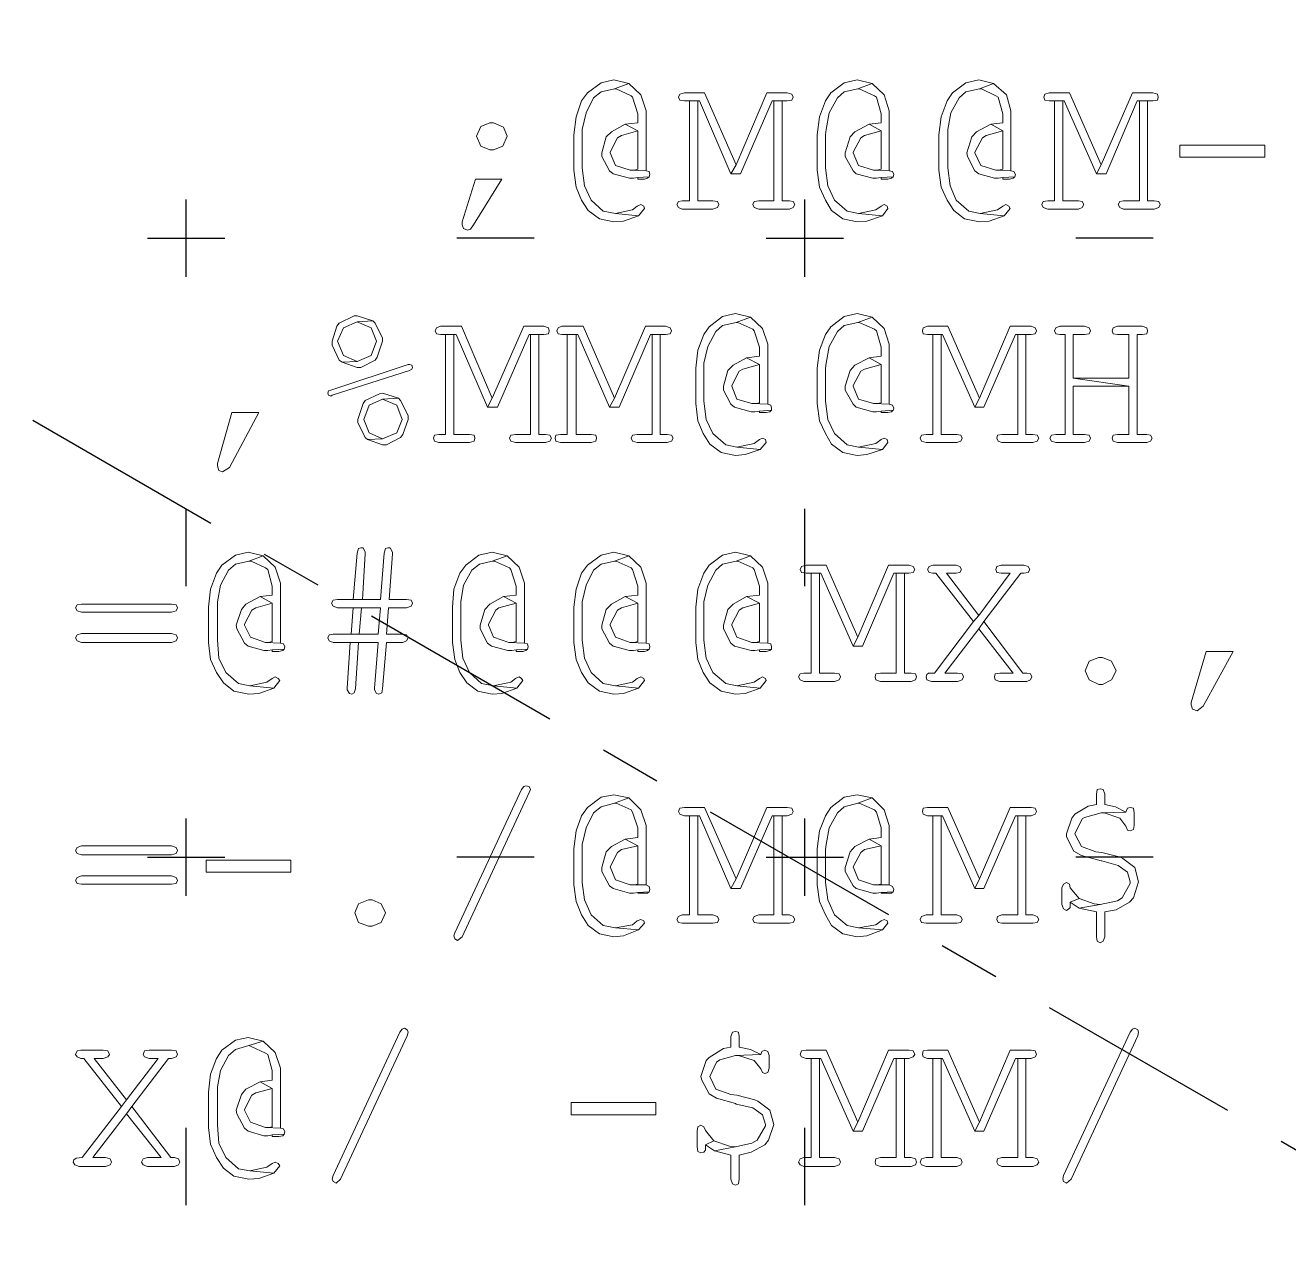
# Model space of a CAD drawing. Header units: inches. Extents: x -51 to 152, y -16 to 48.
# Drawn here: x -47.521 to -45.48, y -6.529 to -4.565 of the extents above; entities that cross this region are included whole.
import ezdxf

# ---------------------------------------------------------------- set-up
doc = ezdxf.new("R2010")
doc.units = ezdxf.units.IN
doc.header["$MEASUREMENT"] = 0
doc.linetypes.add('ACAD_ISO10W100', pattern=[18, 12, -3, 0, -3])

# ---------------------------------------------------------------- blocks, each defined once
blk = doc.blocks.new('PlusMinus')
at = {"color": 0}
for p, q in [((0, -0.0625), (0, 0.0625)), ((-0.0625, 0), (0.0625, 0)), ((0.5625, 0), (0.4375, 0)), ((0, -0.5625), (0, -0.4375))]:
    blk.add_line(p, q, dxfattribs=at)
blk = doc.blocks.new('logogog')
at = {"color": 1, "lineweight": 0}
for points in [[(-2.5541, 2.1229), (-2.5747, 2.118), (-2.5965, 2.1022), (-2.6062, 2.0889), (-2.6147, 2.0634), (-2.6184, 2.0343), (-2.6184, 1.9809), (-2.6184, 1.9773), (-2.6147, 1.9494), (-2.6062, 1.9288), (-2.5953, 1.9118), (-2.5771, 1.8984), (-2.5541, 1.8936), (-2.5383, 1.8948), (-2.514, 1.9033), (-2.5516, 1.9069), (-2.5711, 1.9106), (-2.5905, 1.9288), (-2.6014, 1.9518), (-2.605, 1.9809), (-2.605, 2.0343), (-2.605, 2.0428), (-2.599, 2.0695), (-2.5868, 2.0937), (-2.5747, 2.1034), (-2.5529, 2.1083), (-2.5298, 2.1168)], [(-2.5298, 2.1168), (-2.5529, 2.1083), (-2.5504, 2.1083), (-2.5262, 2.0974), (-2.5237, 2.095), (-2.5153, 2.0683), (-2.5153, 2.0537), (-2.5359, 2.0513), (-2.5153, 2.0404), (-2.5153, 1.9785), (-2.5213, 1.9773), (-2.5274, 1.9773), (-2.5019, 1.9761), (-2.5019, 2.0683), (-2.5019, 2.0731), (-2.5104, 2.0986)], [(-2.161, 2.1229), (-2.1817, 2.118), (-2.2035, 2.1022), (-2.212, 2.0889), (-2.2217, 2.0634), (-2.2253, 2.0343), (-2.2253, 1.9809), (-2.2253, 1.9773), (-2.2217, 1.9494), (-2.212, 1.9288), (-2.2023, 1.9118), (-2.1841, 1.8984), (-2.161, 1.8936), (-2.1453, 1.8948), (-2.1198, 1.9033), (-2.1586, 1.9069), (-2.1768, 1.9106), (-2.1974, 1.9288), (-2.2083, 1.9518), (-2.212, 1.9809), (-2.212, 2.0343), (-2.2108, 2.0428), (-2.2059, 2.0695), (-2.1926, 2.0937), (-2.1817, 2.1034), (-2.1598, 2.1083), (-2.1368, 2.1168)], [(-2.1368, 2.1168), (-2.1598, 2.1083), (-2.1574, 2.1083), (-2.1331, 2.0974), (-2.1295, 2.095), (-2.1222, 2.0683), (-2.1222, 2.0537), (-2.1416, 2.0513), (-2.1222, 2.0404), (-2.1222, 1.9785), (-2.1283, 1.9773), (-2.1344, 1.9773), (-2.1089, 1.9761), (-2.1089, 2.0683), (-2.1089, 2.0731), (-2.1174, 2.0986)], [(-1.9645, 2.1229), (-1.9851, 2.118), (-2.007, 2.1022), (-2.0155, 2.0889), (-2.0252, 2.0634), (-2.0288, 2.0343), (-2.0288, 1.9809), (-2.0288, 1.9773), (-2.0252, 1.9494), (-2.0155, 1.9288), (-2.0046, 1.9118), (-1.9876, 1.8984), (-1.9633, 1.8936), (-1.9475, 1.8948), (-1.9233, 1.9033), (-1.9621, 1.9069), (-1.9803, 1.9106), (-2.0009, 1.9288), (-2.0106, 1.9518), (-2.0143, 1.9809), (-2.0143, 2.0343), (-2.0143, 2.0428), (-2.0094, 2.0695), (-1.9961, 2.0937), (-1.9851, 2.1034), (-1.9633, 2.1083), (-1.9403, 2.1168)], [(-1.9403, 2.1168), (-1.9633, 2.1083), (-1.9597, 2.1083), (-1.9366, 2.0974), (-1.933, 2.095), (-1.9257, 2.0683), (-1.9257, 2.0537), (-1.9451, 2.0513), (-1.9257, 2.0404), (-1.9257, 1.9785), (-1.9318, 1.9773), (-1.9366, 1.9773), (-1.9124, 1.9761), (-1.9124, 2.0683), (-1.9124, 2.0731), (-1.9196, 2.0986)], [(-2.4316, 2.0889), (-2.4316, 1.9275), (-2.4437, 1.9275), (-2.4497, 1.9263), (-2.4522, 1.9215), (-2.4497, 1.9166), (-2.4437, 1.9142), (-2.3939, 1.9142), (-2.3867, 1.9166), (-2.3842, 1.9215), (-2.3867, 1.9263), (-2.3939, 1.9275), (-2.4182, 1.9275), (-2.4182, 2.0889), (-2.4158, 2.0889)], [(-2.4073, 2.1022), (-2.44, 2.1022), (-2.4473, 2.0998), (-2.4497, 2.095), (-2.4473, 2.0901), (-2.44, 2.0889), (-2.4316, 2.0889), (-2.4158, 2.0889), (-2.3648, 1.9712), (-2.3563, 1.9858)], [(-2.2739, 2.1022), (-2.3066, 2.1022), (-2.3563, 1.9858), (-2.3648, 1.9712), (-2.3491, 1.9712), (-2.2981, 2.0889), (-2.2957, 2.0889), (-2.2823, 2.0889), (-2.2739, 2.0889), (-2.2666, 2.0901), (-2.2642, 2.095), (-2.2666, 2.0998)], [(-2.2823, 2.0889), (-2.2957, 2.0889), (-2.2957, 1.9275), (-2.32, 1.9275), (-2.3272, 1.9263), (-2.3297, 1.9215), (-2.3272, 1.9166), (-2.32, 1.9142), (-2.2702, 1.9142), (-2.2642, 1.9166), (-2.2617, 1.9215), (-2.2642, 1.9263), (-2.2702, 1.9275), (-2.2823, 1.9275)], [(-1.842, 2.0889), (-1.842, 1.9275), (-1.8529, 1.9275), (-1.8602, 1.9263), (-1.8626, 1.9215), (-1.8602, 1.9166), (-1.8529, 1.9142), (-1.8032, 1.9142), (-1.7971, 1.9166), (-1.7947, 1.9215), (-1.7971, 1.9263), (-1.8032, 1.9275), (-1.8287, 1.9275), (-1.8287, 2.0889), (-1.8262, 2.0889)], [(-1.8177, 2.1022), (-1.8505, 2.1022), (-1.8578, 2.0998), (-1.859, 2.095), (-1.8578, 2.0901), (-1.8505, 2.0889), (-1.842, 2.0889), (-1.8262, 2.0889), (-1.7741, 1.9712), (-1.7668, 1.9858)], [(-1.6831, 2.1022), (-1.7158, 2.1022), (-1.7668, 1.9858), (-1.7741, 1.9712), (-1.7583, 1.9712), (-1.7086, 2.0889), (-1.7049, 2.0889), (-1.6916, 2.0889), (-1.6831, 2.0889), (-1.6758, 2.0901), (-1.6746, 2.095), (-1.6758, 2.0998)], [(-1.6916, 2.0889), (-1.7049, 2.0889), (-1.7049, 1.9275), (-1.7304, 1.9275), (-1.7365, 1.9263), (-1.7389, 1.9215), (-1.7365, 1.9166), (-1.7304, 1.9142), (-1.6807, 1.9142), (-1.6734, 1.9166), (-1.671, 1.9215), (-1.6734, 1.9263), (-1.6807, 1.9275), (-1.6916, 1.9275)], [(-2.7482, 2.0537), (-2.7542, 2.0537), (-2.7688, 2.0476), (-2.7761, 2.0319), (-2.7688, 2.0161), (-2.7542, 2.01), (-2.7482, 2.01), (-2.7336, 2.0161), (-2.7263, 2.0319), (-2.7324, 2.0464)], [(-2.5359, 2.0513), (-2.5577, 2.0392), (-2.5662, 2.0307), (-2.5735, 2.0052), (-2.5735, 1.9991), (-2.5613, 1.9761), (-2.5553, 1.9712), (-2.5286, 1.9639), (-2.5225, 1.9639), (-2.5153, 1.9652), (-2.4971, 1.9664), (-2.4958, 1.97), (-2.4971, 1.9749), (-2.5019, 1.9761), (-2.5274, 1.9773), (-2.5516, 1.9846), (-2.5601, 2.0052), (-2.5601, 2.0064), (-2.548, 2.0294), (-2.5419, 2.0331), (-2.5153, 2.0404)], [(-2.1416, 2.0513), (-2.1647, 2.0392), (-2.172, 2.0307), (-2.1804, 2.0052), (-2.1804, 1.9991), (-2.1671, 1.9761), (-2.1623, 1.9712), (-2.1356, 1.9639), (-2.1295, 1.9639), (-2.1222, 1.9652), (-2.1028, 1.9664), (-2.1016, 1.97), (-2.104, 1.9749), (-2.1089, 1.9761), (-2.1344, 1.9773), (-2.1586, 1.9846), (-2.1671, 2.0052), (-2.1671, 2.0064), (-2.155, 2.0294), (-2.1489, 2.0331), (-2.1222, 2.0404)], [(-1.9451, 2.0513), (-1.9682, 2.0392), (-1.9754, 2.0307), (-1.9839, 2.0052), (-1.9827, 1.9991), (-1.9706, 1.9761), (-1.9645, 1.9712), (-1.9391, 1.9639), (-1.933, 1.9639), (-1.9257, 1.9652), (-1.9063, 1.9664), (-1.9051, 1.97), (-1.9075, 1.9749), (-1.9124, 1.9761), (-1.9366, 1.9773), (-1.9609, 1.9846), (-1.9706, 2.0052), (-1.9706, 2.0064), (-1.9585, 2.0294), (-1.9524, 2.0331), (-1.9257, 2.0404)], [(-1.5023, 2.0173), (-1.5023, 1.9979), (-1.6394, 1.9979), (-1.6394, 2.0173), (-1.5023, 2.0173)], [(-2.7348, 1.9627), (-2.7773, 1.9627), (-2.7991, 1.8936), (-2.7991, 1.8887), (-2.7967, 1.8827), (-2.7906, 1.8802), (-2.7858, 1.8815), (-2.7809, 1.8887)], [(-2.4971, 1.9664), (-2.5153, 1.9652), (-2.5153, 1.9627), (-2.5043, 1.9627), (-2.4995, 1.9639)], [(-2.1028, 1.9664), (-2.1222, 1.9652), (-2.1222, 1.9627), (-2.1113, 1.9627), (-2.1052, 1.9639)], [(-1.9063, 1.9664), (-1.9257, 1.9652), (-1.9257, 1.9627), (-1.9148, 1.9627), (-1.9087, 1.9639)], [(-2.5104, 1.9215), (-2.5165, 1.9191), (-2.5237, 1.913), (-2.5516, 1.9069), (-2.514, 1.9033), (-2.5043, 1.9154), (-2.5055, 1.9191)], [(-2.1174, 1.9215), (-2.1222, 1.9191), (-2.1307, 1.913), (-2.1586, 1.9069), (-2.1198, 1.9033), (-2.1113, 1.9154), (-2.1125, 1.9191)], [(-1.9209, 1.9215), (-1.9257, 1.9191), (-1.9342, 1.913), (-1.9621, 1.9069), (-1.9233, 1.9033), (-1.9136, 1.9154), (-1.916, 1.9191)], [(-2.9689, 1.742), (-2.9738, 1.742), (-2.9981, 1.7298), (-3.0017, 1.725), (-3.009, 1.7007), (-3.009, 1.6946), (-2.9981, 1.6704), (-2.9932, 1.6667), (-2.9689, 1.668), (-2.9908, 1.6777), (-3.0005, 1.7007), (-2.9908, 1.7225), (-2.9689, 1.7322), (-2.9435, 1.7335)], [(-2.3576, 1.7456), (-2.3782, 1.7407), (-2.4, 1.7238), (-2.4085, 1.7116), (-2.4182, 1.6862), (-2.4218, 1.657), (-2.4218, 1.6037), (-2.4218, 1.6), (-2.4182, 1.5721), (-2.4097, 1.5515), (-2.3988, 1.5345), (-2.3806, 1.5212), (-2.3576, 1.5163), (-2.3418, 1.5175), (-2.3175, 1.526), (-2.3551, 1.5297), (-2.3733, 1.5333), (-2.3939, 1.5515), (-2.4049, 1.5745), (-2.4085, 1.6037), (-2.4085, 1.657), (-2.4085, 1.6655), (-2.4024, 1.6922), (-2.3891, 1.7165), (-2.3782, 1.7262), (-2.3563, 1.731), (-2.3333, 1.7395)], [(-2.3333, 1.7395), (-2.3563, 1.731), (-2.3539, 1.731), (-2.3297, 1.7201), (-2.3272, 1.7177), (-2.3187, 1.691), (-2.3187, 1.6764), (-2.3394, 1.674), (-2.3187, 1.6631), (-2.3187, 1.6012), (-2.3248, 1.6), (-2.3309, 1.6), (-2.3054, 1.5988), (-2.3054, 1.691), (-2.3054, 1.6959), (-2.3139, 1.7213)], [(-2.161, 1.7456), (-2.1817, 1.7407), (-2.2035, 1.7238), (-2.212, 1.7116), (-2.2217, 1.6862), (-2.2253, 1.657), (-2.2253, 1.6037), (-2.2253, 1.6), (-2.2217, 1.5721), (-2.212, 1.5515), (-2.2023, 1.5345), (-2.1841, 1.5212), (-2.161, 1.5163), (-2.1453, 1.5175), (-2.1198, 1.526), (-2.1586, 1.5297), (-2.1768, 1.5333), (-2.1974, 1.5515), (-2.2083, 1.5745), (-2.212, 1.6037), (-2.212, 1.657), (-2.2108, 1.6655), (-2.2059, 1.6922), (-2.1926, 1.7165), (-2.1817, 1.7262), (-2.1598, 1.731), (-2.1368, 1.7395)], [(-2.1368, 1.7395), (-2.1598, 1.731), (-2.1574, 1.731), (-2.1331, 1.7201), (-2.1295, 1.7177), (-2.1222, 1.691), (-2.1222, 1.6764), (-2.1416, 1.674), (-2.1222, 1.6631), (-2.1222, 1.6012), (-2.1283, 1.6), (-2.1344, 1.6), (-2.1089, 1.5988), (-2.1089, 1.691), (-2.1089, 1.6959), (-2.1174, 1.7213)], [(-2.9435, 1.7335), (-2.9689, 1.7322), (-2.9459, 1.7225), (-2.9374, 1.7007), (-2.9459, 1.6777), (-2.9689, 1.668), (-2.9932, 1.6667), (-2.9689, 1.6583), (-2.9629, 1.6583), (-2.9398, 1.6704), (-2.9362, 1.6752), (-2.9277, 1.7007), (-2.9277, 1.7056), (-2.9398, 1.7298)], [(-2.8003, 1.725), (-2.8343, 1.725), (-2.8404, 1.7225), (-2.8428, 1.7177), (-2.8404, 1.7128), (-2.8343, 1.7116), (-2.8258, 1.7116), (-2.8088, 1.7116), (-2.7579, 1.594), (-2.7506, 1.6085)], [(-2.6669, 1.725), (-2.6996, 1.725), (-2.7506, 1.6085), (-2.7579, 1.594), (-2.7421, 1.594), (-2.6911, 1.7116), (-2.6887, 1.7116), (-2.6754, 1.7116), (-2.6669, 1.7116), (-2.6596, 1.7128), (-2.6584, 1.7177), (-2.6596, 1.7225)], [(-2.6038, 1.725), (-2.6378, 1.725), (-2.6438, 1.7225), (-2.6463, 1.7177), (-2.6438, 1.7128), (-2.6378, 1.7116), (-2.6293, 1.7116), (-2.6123, 1.7116), (-2.5613, 1.594), (-2.5529, 1.6085)], [(-2.4704, 1.725), (-2.5031, 1.725), (-2.5529, 1.6085), (-2.5613, 1.594), (-2.5456, 1.594), (-2.4946, 1.7116), (-2.4922, 1.7116), (-2.4789, 1.7116), (-2.4704, 1.7116), (-2.4631, 1.7128), (-2.4607, 1.7177), (-2.4631, 1.7225)], [(-2.0143, 1.725), (-2.047, 1.725), (-2.0543, 1.7225), (-2.0555, 1.7177), (-2.0543, 1.7128), (-2.047, 1.7116), (-2.0385, 1.7116), (-2.0228, 1.7116), (-1.9706, 1.594), (-1.9633, 1.6085)], [(-1.8796, 1.725), (-1.9136, 1.725), (-1.9633, 1.6085), (-1.9706, 1.594), (-1.956, 1.594), (-1.9051, 1.7116), (-1.9014, 1.7116), (-1.8881, 1.7116), (-1.8796, 1.7116), (-1.8735, 1.7128), (-1.8711, 1.7177), (-1.8735, 1.7225)], [(-1.7935, 1.725), (-1.8335, 1.725), (-1.8396, 1.7225), (-1.842, 1.7177), (-1.8396, 1.7128), (-1.8335, 1.7116), (-1.825, 1.7116), (-1.825, 1.5503), (-1.8396, 1.5503), (-1.8469, 1.5491), (-1.8493, 1.5442), (-1.8469, 1.5394), (-1.8396, 1.5369), (-1.7935, 1.5369), (-1.7862, 1.5394), (-1.7838, 1.5442), (-1.7862, 1.5491), (-1.7935, 1.5503), (-1.8117, 1.5503), (-1.8117, 1.6279), (-1.7219, 1.6279), (-1.8117, 1.6413), (-1.8117, 1.7116), (-1.7935, 1.7116), (-1.7862, 1.7128), (-1.7838, 1.7177), (-1.7862, 1.7225)], [(-1.7001, 1.725), (-1.7401, 1.725), (-1.7474, 1.7225), (-1.7486, 1.7177), (-1.7474, 1.7128), (-1.7401, 1.7116), (-1.7219, 1.7116), (-1.7219, 1.6413), (-1.8117, 1.6413), (-1.7219, 1.6279), (-1.7219, 1.5503), (-1.7401, 1.5503), (-1.7474, 1.5491), (-1.7486, 1.5442), (-1.7474, 1.5394), (-1.7401, 1.5369), (-1.6928, 1.5369), (-1.6867, 1.5394), (-1.6843, 1.5442), (-1.6867, 1.5491), (-1.6928, 1.5503), (-1.7086, 1.5503), (-1.7086, 1.7116), (-1.7001, 1.7116), (-1.6928, 1.7128), (-1.6916, 1.7177), (-1.6928, 1.7225)], [(-2.8258, 1.7116), (-2.8258, 1.5503), (-2.8367, 1.5503), (-2.844, 1.5491), (-2.8452, 1.5442), (-2.844, 1.5394), (-2.8367, 1.5369), (-2.787, 1.5369), (-2.7797, 1.5394), (-2.7785, 1.5442), (-2.7797, 1.5491), (-2.787, 1.5503), (-2.8125, 1.5503), (-2.8125, 1.7116), (-2.8088, 1.7116)], [(-2.6754, 1.7116), (-2.6887, 1.7116), (-2.6887, 1.5503), (-2.713, 1.5503), (-2.7203, 1.5491), (-2.7227, 1.5442), (-2.7203, 1.5394), (-2.713, 1.5369), (-2.6645, 1.5369), (-2.6572, 1.5394), (-2.6548, 1.5442), (-2.6572, 1.5491), (-2.6645, 1.5503), (-2.6754, 1.5503)], [(-2.6293, 1.7116), (-2.6293, 1.5503), (-2.6402, 1.5503), (-2.6475, 1.5491), (-2.6487, 1.5442), (-2.6475, 1.5394), (-2.6402, 1.5369), (-2.5905, 1.5369), (-2.5832, 1.5394), (-2.582, 1.5442), (-2.5832, 1.5491), (-2.5905, 1.5503), (-2.6147, 1.5503), (-2.6147, 1.7116), (-2.6123, 1.7116)], [(-2.4789, 1.7116), (-2.4922, 1.7116), (-2.4922, 1.5503), (-2.5165, 1.5503), (-2.5237, 1.5491), (-2.5262, 1.5442), (-2.5237, 1.5394), (-2.5165, 1.5369), (-2.4679, 1.5369), (-2.4607, 1.5394), (-2.4582, 1.5442), (-2.4607, 1.5491), (-2.4679, 1.5503), (-2.4789, 1.5503)], [(-2.0385, 1.7116), (-2.0385, 1.5503), (-2.0494, 1.5503), (-2.0567, 1.5491), (-2.0591, 1.5442), (-2.0567, 1.5394), (-2.0494, 1.5369), (-1.9997, 1.5369), (-1.9936, 1.5394), (-1.9912, 1.5442), (-1.9936, 1.5491), (-1.9997, 1.5503), (-2.0252, 1.5503), (-2.0252, 1.7116), (-2.0228, 1.7116)], [(-1.8881, 1.7116), (-1.9014, 1.7116), (-1.9014, 1.5503), (-1.9269, 1.5503), (-1.9342, 1.5491), (-1.9354, 1.5442), (-1.933, 1.5394), (-1.9269, 1.5369), (-1.8772, 1.5369), (-1.8699, 1.5394), (-1.8675, 1.5442), (-1.8699, 1.5491), (-1.8772, 1.5503), (-1.8881, 1.5503)], [(-2.884, 1.6631), (-2.8864, 1.6631), (-3.0114, 1.6219), (-3.015, 1.6206), (-3.0162, 1.617), (-3.015, 1.6134), (-3.0114, 1.6122), (-3.009, 1.6134), (-2.884, 1.6534), (-2.8804, 1.6558), (-2.8792, 1.6583), (-2.8804, 1.6619)], [(-2.3394, 1.674), (-2.3612, 1.6619), (-2.3697, 1.6534), (-2.377, 1.6279), (-2.377, 1.6219), (-2.3648, 1.5988), (-2.3588, 1.594), (-2.3321, 1.5867), (-2.326, 1.5867), (-2.3187, 1.5879), (-2.2993, 1.5891), (-2.2993, 1.5927), (-2.3005, 1.5976), (-2.3054, 1.5988), (-2.3309, 1.6), (-2.3551, 1.6073), (-2.3636, 1.6279), (-2.3636, 1.6291), (-2.3515, 1.6522), (-2.3454, 1.6558), (-2.3187, 1.6631)], [(-2.1416, 1.674), (-2.1647, 1.6619), (-2.172, 1.6534), (-2.1804, 1.6279), (-2.1804, 1.6219), (-2.1671, 1.5988), (-2.1623, 1.594), (-2.1356, 1.5867), (-2.1295, 1.5867), (-2.1222, 1.5879), (-2.1028, 1.5891), (-2.1016, 1.5927), (-2.104, 1.5976), (-2.1089, 1.5988), (-2.1344, 1.6), (-2.1586, 1.6073), (-2.1671, 1.6279), (-2.1671, 1.6291), (-2.155, 1.6522), (-2.1489, 1.6558), (-2.1222, 1.6631)], [(-2.9277, 1.617), (-2.9325, 1.6158), (-2.9556, 1.6049), (-2.9592, 1.6), (-2.9677, 1.5745), (-2.9677, 1.5697), (-2.9556, 1.5454), (-2.952, 1.5418), (-2.9277, 1.543), (-2.9495, 1.5527), (-2.958, 1.5745), (-2.9495, 1.5976), (-2.9277, 1.6073), (-2.9022, 1.6085)], [(-2.9022, 1.6085), (-2.9277, 1.6073), (-2.9046, 1.5976), (-2.8962, 1.5745), (-2.9046, 1.5527), (-2.9277, 1.543), (-2.952, 1.5418), (-2.9277, 1.5333), (-2.9216, 1.5333), (-2.8986, 1.5454), (-2.8949, 1.5503), (-2.8864, 1.5745), (-2.8864, 1.5806), (-2.8986, 1.6049)], [(-3.1715, 1.5855), (-3.1278, 1.5855), (-3.1752, 1.4969), (-3.1861, 1.4896), (-3.1861, 1.4896), (-3.1921, 1.4921), (-3.1921, 1.4921), (-3.1946, 1.4993), (-3.1946, 1.4993), (-3.1946, 1.503), (-3.1946, 1.503), (-3.1715, 1.5855)], [(-2.2993, 1.5891), (-2.3187, 1.5879), (-2.3187, 1.5855), (-2.3078, 1.5855), (-2.3018, 1.5867)], [(-2.1028, 1.5891), (-2.1222, 1.5879), (-2.1222, 1.5855), (-2.1113, 1.5855), (-2.1052, 1.5867)], [(-2.3139, 1.5442), (-2.3187, 1.5418), (-2.3272, 1.5357), (-2.3551, 1.5297), (-2.3175, 1.526), (-2.3078, 1.5369), (-2.309, 1.5418)], [(-2.1174, 1.5442), (-2.1222, 1.5418), (-2.1307, 1.5357), (-2.1586, 1.5297), (-2.1198, 1.526), (-2.1113, 1.5369), (-2.1125, 1.5418)], [(-3.1448, 1.3598), (-3.1655, 1.355), (-3.1873, 1.3392), (-3.1958, 1.3259), (-3.2055, 1.3004), (-3.2091, 1.2713), (-3.2091, 1.2179), (-3.2091, 1.2143), (-3.2055, 1.1864), (-3.1958, 1.1657), (-3.1849, 1.1488), (-3.1679, 1.1354), (-3.1436, 1.1306), (-3.1278, 1.1318), (-3.1036, 1.1403), (-3.1424, 1.1439), (-3.1606, 1.1476), (-3.1812, 1.1657), (-3.1921, 1.1888), (-3.1946, 1.2179), (-3.1946, 1.2713), (-3.1946, 1.2798), (-3.1897, 1.3065), (-3.1764, 1.3307), (-3.1655, 1.3404), (-3.1436, 1.3453), (-3.1206, 1.3538)], [(-3.1206, 1.3538), (-3.1436, 1.3453), (-3.14, 1.3453), (-3.1169, 1.3344), (-3.1133, 1.3319), (-3.106, 1.3053), (-3.106, 1.2907), (-3.1254, 1.2883), (-3.106, 1.2774), (-3.106, 1.2155), (-3.1121, 1.2143), (-3.1169, 1.2143), (-3.0927, 1.2131), (-3.0927, 1.3053), (-3.0927, 1.3101), (-3.1012, 1.3356)], [(-2.9192, 1.3671), (-2.9228, 1.3659), (-2.9253, 1.3586), (-2.9313, 1.2834), (-2.9604, 1.2834), (-2.975, 1.2834), (-3.0005, 1.2834), (-3.0078, 1.2822), (-3.0102, 1.2774), (-3.0078, 1.2725), (-3.0005, 1.2701), (-2.975, 1.2701), (-2.9313, 1.2701), (-2.935, 1.2276), (-2.9653, 1.2276), (-2.9786, 1.2276), (-3.0078, 1.2276), (-3.0138, 1.2264), (-3.0162, 1.2215), (-3.0138, 1.2167), (-3.0078, 1.2143), (-2.9799, 1.2143), (-2.935, 1.2143), (-2.941, 1.1403), (-2.941, 1.1378), (-2.9374, 1.1318), (-2.9338, 1.1306), (-2.9289, 1.133), (-2.9277, 1.1391), (-2.9216, 1.2143), (-2.8949, 1.2143), (-2.8889, 1.2167), (-2.8864, 1.2215), (-2.8889, 1.2264), (-2.8949, 1.2276), (-2.9216, 1.2276), (-2.918, 1.2701), (-2.8889, 1.2701), (-2.8816, 1.2725), (-2.8792, 1.2774), (-2.8816, 1.2822), (-2.8889, 1.2834), (-2.9168, 1.2834), (-2.9119, 1.3574), (-2.9119, 1.3598), (-2.9156, 1.3671)], [(-2.9629, 1.3671), (-2.9665, 1.3659), (-2.9689, 1.3586), (-2.975, 1.2834), (-2.9604, 1.2834), (-2.9556, 1.3574), (-2.9556, 1.3598), (-2.9592, 1.3671)], [(-2.7506, 1.3598), (-2.7724, 1.355), (-2.793, 1.3392), (-2.8027, 1.3259), (-2.8125, 1.3004), (-2.8149, 1.2713), (-2.8149, 1.2179), (-2.8149, 1.2143), (-2.8112, 1.1864), (-2.8027, 1.1657), (-2.7918, 1.1488), (-2.7736, 1.1354), (-2.7506, 1.1306), (-2.7348, 1.1318), (-2.7106, 1.1403), (-2.7482, 1.1439), (-2.7676, 1.1476), (-2.787, 1.1657), (-2.7979, 1.1888), (-2.8015, 1.2179), (-2.8015, 1.2713), (-2.8015, 1.2798), (-2.7967, 1.3065), (-2.7833, 1.3307), (-2.7712, 1.3404), (-2.7506, 1.3453), (-2.7263, 1.3538)], [(-2.7263, 1.3538), (-2.7506, 1.3453), (-2.7469, 1.3453), (-2.7227, 1.3344), (-2.7203, 1.3319), (-2.7118, 1.3053), (-2.7118, 1.2907), (-2.7324, 1.2883), (-2.7118, 1.2774), (-2.7118, 1.2155), (-2.7178, 1.2143), (-2.7239, 1.2143), (-2.6984, 1.2131), (-2.6984, 1.3053), (-2.6984, 1.3101), (-2.7069, 1.3356)], [(-2.5541, 1.3598), (-2.5747, 1.355), (-2.5965, 1.3392), (-2.6062, 1.3259), (-2.6147, 1.3004), (-2.6184, 1.2713), (-2.6184, 1.2179), (-2.6184, 1.2143), (-2.6147, 1.1864), (-2.6062, 1.1657), (-2.5953, 1.1488), (-2.5771, 1.1354), (-2.5541, 1.1306), (-2.5383, 1.1318), (-2.514, 1.1403), (-2.5516, 1.1439), (-2.5711, 1.1476), (-2.5905, 1.1657), (-2.6014, 1.1888), (-2.605, 1.2179), (-2.605, 1.2713), (-2.605, 1.2798), (-2.599, 1.3065), (-2.5868, 1.3307), (-2.5747, 1.3404), (-2.5529, 1.3453), (-2.5298, 1.3538)], [(-2.5298, 1.3538), (-2.5529, 1.3453), (-2.5504, 1.3453), (-2.5262, 1.3344), (-2.5237, 1.3319), (-2.5153, 1.3053), (-2.5153, 1.2907), (-2.5359, 1.2883), (-2.5153, 1.2774), (-2.5153, 1.2155), (-2.5213, 1.2143), (-2.5274, 1.2143), (-2.5019, 1.2131), (-2.5019, 1.3053), (-2.5019, 1.3101), (-2.5104, 1.3356)], [(-2.3576, 1.3598), (-2.3782, 1.355), (-2.4, 1.3392), (-2.4085, 1.3259), (-2.4182, 1.3004), (-2.4218, 1.2713), (-2.4218, 1.2179), (-2.4218, 1.2143), (-2.4182, 1.1864), (-2.4097, 1.1657), (-2.3988, 1.1488), (-2.3806, 1.1354), (-2.3576, 1.1306), (-2.3418, 1.1318), (-2.3175, 1.1403), (-2.3551, 1.1439), (-2.3733, 1.1476), (-2.3939, 1.1657), (-2.4049, 1.1888), (-2.4085, 1.2179), (-2.4085, 1.2713), (-2.4085, 1.2798), (-2.4024, 1.3065), (-2.3891, 1.3307), (-2.3782, 1.3404), (-2.3563, 1.3453), (-2.3333, 1.3538)], [(-2.3333, 1.3538), (-2.3563, 1.3453), (-2.3539, 1.3453), (-2.3297, 1.3344), (-2.3272, 1.3319), (-2.3187, 1.3053), (-2.3187, 1.2907), (-2.3394, 1.2883), (-2.3187, 1.2774), (-2.3187, 1.2155), (-2.3248, 1.2143), (-2.3309, 1.2143), (-2.3054, 1.2131), (-2.3054, 1.3053), (-2.3054, 1.3101), (-2.3139, 1.3356)], [(-2.2108, 1.3392), (-2.2435, 1.3392), (-2.2508, 1.3368), (-2.2532, 1.3319), (-2.2508, 1.3271), (-2.2435, 1.3259), (-2.235, 1.3259), (-2.2193, 1.3259), (-2.1671, 1.2082), (-2.1598, 1.2228)], [(-2.0773, 1.3392), (-2.1101, 1.3392), (-2.1598, 1.2228), (-2.1671, 1.2082), (-2.1525, 1.2082), (-2.1016, 1.3259), (-2.098, 1.3259), (-2.0846, 1.3259), (-2.0773, 1.3259), (-2.0701, 1.3271), (-2.0676, 1.3319), (-2.0701, 1.3368)], [(-1.8917, 1.3392), (-1.9281, 1.3392), (-1.9354, 1.3368), (-1.9366, 1.3319), (-1.9354, 1.3271), (-1.9281, 1.3259), (-1.9136, 1.3259), (-1.9645, 1.2579), (-1.973, 1.2482), (-2.0361, 1.1645), (-2.0458, 1.1645), (-2.0482, 1.1621), (-2.0494, 1.1585), (-2.0482, 1.1536), (-2.0409, 1.1512), (-1.9985, 1.1512), (-1.9912, 1.1536), (-1.9888, 1.1585), (-1.9912, 1.1633), (-1.9985, 1.1645), (-2.0191, 1.1645), (-1.9645, 1.2361), (-1.956, 1.2482), (-1.8966, 1.3259), (-1.8917, 1.3259), (-1.8845, 1.3271), (-1.882, 1.3319), (-1.8845, 1.3368)], [(-2.0009, 1.3392), (-2.0385, 1.3392), (-2.0446, 1.3368), (-2.047, 1.3319), (-2.0446, 1.3271), (-2.0385, 1.3259), (-2.0337, 1.3259), (-1.973, 1.2482), (-1.9645, 1.2579), (-2.0167, 1.3259), (-2.0009, 1.3259), (-1.9949, 1.3271), (-1.9924, 1.3319), (-1.9949, 1.3368)], [(-2.235, 1.3259), (-2.235, 1.1645), (-2.2472, 1.1645), (-2.2532, 1.1633), (-2.2557, 1.1585), (-2.2532, 1.1536), (-2.2472, 1.1512), (-2.1974, 1.1512), (-2.1902, 1.1536), (-2.1877, 1.1585), (-2.1902, 1.1633), (-2.1974, 1.1645), (-2.2217, 1.1645), (-2.2217, 1.3259), (-2.2193, 1.3259)], [(-2.0846, 1.3259), (-2.098, 1.3259), (-2.098, 1.1645), (-2.1234, 1.1645), (-2.1307, 1.1633), (-2.1319, 1.1585), (-2.1307, 1.1536), (-2.1234, 1.1512), (-2.0737, 1.1512), (-2.0664, 1.1536), (-2.0652, 1.1585), (-2.0664, 1.1633), (-2.0737, 1.1645), (-2.0846, 1.1645)], [(-3.1254, 1.2883), (-3.1485, 1.2761), (-3.1557, 1.2676), (-3.1642, 1.2422), (-3.163, 1.2361), (-3.1509, 1.2131), (-3.1448, 1.2082), (-3.1194, 1.2009), (-3.1133, 1.2009), (-3.106, 1.2021), (-3.0866, 1.2034), (-3.0854, 1.207), (-3.0878, 1.2118), (-3.0927, 1.2131), (-3.1169, 1.2143), (-3.1412, 1.2228), (-3.1509, 1.2422), (-3.1509, 1.2434), (-3.1388, 1.2664), (-3.1327, 1.2701), (-3.106, 1.2774)], [(-2.7324, 1.2883), (-2.7542, 1.2761), (-2.7627, 1.2676), (-2.77, 1.2422), (-2.77, 1.2361), (-2.7579, 1.2131), (-2.7518, 1.2082), (-2.7251, 1.2009), (-2.719, 1.2009), (-2.7118, 1.2021), (-2.6936, 1.2034), (-2.6924, 1.207), (-2.6936, 1.2118), (-2.6984, 1.2131), (-2.7239, 1.2143), (-2.7482, 1.2228), (-2.7567, 1.2422), (-2.7567, 1.2434), (-2.7445, 1.2664), (-2.7397, 1.2701), (-2.7118, 1.2774)], [(-2.5359, 1.2883), (-2.5577, 1.2761), (-2.5662, 1.2676), (-2.5735, 1.2422), (-2.5735, 1.2361), (-2.5613, 1.2131), (-2.5553, 1.2082), (-2.5286, 1.2009), (-2.5225, 1.2009), (-2.5153, 1.2021), (-2.4971, 1.2034), (-2.4958, 1.207), (-2.4971, 1.2118), (-2.5019, 1.2131), (-2.5274, 1.2143), (-2.5516, 1.2228), (-2.5601, 1.2422), (-2.5601, 1.2434), (-2.548, 1.2664), (-2.5419, 1.2701), (-2.5153, 1.2774)], [(-2.3394, 1.2883), (-2.3612, 1.2761), (-2.3697, 1.2676), (-2.377, 1.2422), (-2.377, 1.2361), (-2.3648, 1.2131), (-2.3588, 1.2082), (-2.3321, 1.2009), (-2.326, 1.2009), (-2.3187, 1.2021), (-2.2993, 1.2034), (-2.2993, 1.207), (-2.3005, 1.2118), (-2.3054, 1.2131), (-2.3309, 1.2143), (-2.3551, 1.2228), (-2.3636, 1.2422), (-2.3636, 1.2434), (-2.3515, 1.2664), (-2.3454, 1.2701), (-2.3187, 1.2774)], [(-3.2686, 1.2761), (-3.4141, 1.2761), (-3.4214, 1.2749), (-3.4238, 1.2701), (-3.4214, 1.2652), (-3.4141, 1.2628), (-3.2686, 1.2628), (-3.2613, 1.2652), (-3.2589, 1.2701), (-3.2613, 1.2749)], [(-2.975, 1.2701), (-2.9786, 1.2276), (-2.9653, 1.2276), (-2.9617, 1.2701), (-2.9313, 1.2701)], [(-1.956, 1.2482), (-1.9645, 1.2361), (-1.9087, 1.1645), (-1.9306, 1.1645), (-1.9378, 1.1633), (-1.9391, 1.1585), (-1.9378, 1.1536), (-1.9306, 1.1512), (-1.8869, 1.1512), (-1.8808, 1.1536), (-1.8784, 1.1585), (-1.8808, 1.1633), (-1.8869, 1.1645), (-1.893, 1.1645)], [(-3.2686, 1.2288), (-3.4141, 1.2288), (-3.4214, 1.2264), (-3.4238, 1.2215), (-3.4214, 1.2167), (-3.4141, 1.2143), (-3.2686, 1.2143), (-3.2613, 1.2167), (-3.2589, 1.2215), (-3.2613, 1.2264)], [(-2.9799, 1.2143), (-2.9847, 1.1403), (-2.9847, 1.1378), (-2.9811, 1.1318), (-2.9774, 1.1306), (-2.9738, 1.133), (-2.9714, 1.1391), (-2.9665, 1.2143), (-2.935, 1.2143)], [(-3.0866, 1.2034), (-3.106, 1.2021), (-3.106, 1.1997), (-3.0951, 1.1997), (-3.089, 1.2009)], [(-2.6936, 1.2034), (-2.7118, 1.2021), (-2.7118, 1.1997), (-2.7009, 1.1997), (-2.696, 1.2009)], [(-2.4971, 1.2034), (-2.5153, 1.2021), (-2.5153, 1.1997), (-2.5043, 1.1997), (-2.4995, 1.2009)], [(-2.2993, 1.2034), (-2.3187, 1.2021), (-2.3187, 1.1997), (-2.3078, 1.1997), (-2.3018, 1.2009)], [(-1.7704, 1.19), (-1.7644, 1.19), (-1.7498, 1.1839), (-1.7498, 1.1839), (-1.7425, 1.1682), (-1.7425, 1.1682), (-1.7498, 1.1536), (-1.7498, 1.1536), (-1.7644, 1.1463), (-1.7644, 1.1463), (-1.7704, 1.1463), (-1.7862, 1.1536), (-1.7862, 1.1536), (-1.7923, 1.1682), (-1.7923, 1.1682), (-1.7862, 1.1839), (-1.7862, 1.1839), (-1.7704, 1.19), (-1.7704, 1.19), (-1.7704, 1.19)], [(-1.597, 1.1997), (-1.5533, 1.1997), (-1.6018, 1.1112), (-1.6115, 1.1039), (-1.6115, 1.1039), (-1.6188, 1.1063), (-1.6188, 1.1063), (-1.6212, 1.1136), (-1.6212, 1.1136), (-1.6212, 1.1172), (-1.6212, 1.1172), (-1.597, 1.1997)], [(-3.1012, 1.1585), (-3.106, 1.156), (-3.1145, 1.15), (-3.1424, 1.1439), (-3.1036, 1.1403), (-3.0939, 1.1524), (-3.0963, 1.156)], [(-2.7069, 1.1585), (-2.713, 1.156), (-2.7203, 1.15), (-2.7482, 1.1439), (-2.7106, 1.1403), (-2.7009, 1.1524), (-2.7033, 1.156)], [(-2.5104, 1.1585), (-2.5165, 1.156), (-2.5237, 1.15), (-2.5516, 1.1439), (-2.514, 1.1403), (-2.5043, 1.1524), (-2.5055, 1.156)], [(-2.3139, 1.1585), (-2.3187, 1.156), (-2.3272, 1.15), (-2.3551, 1.1439), (-2.3175, 1.1403), (-2.3078, 1.1524), (-2.309, 1.156)], [(-2.6911, 0.9717), (-2.7991, 0.7388), (-2.8064, 0.7327), (-2.8064, 0.7327), (-2.8112, 0.7351), (-2.8112, 0.7351), (-2.8125, 0.74), (-2.8125, 0.74), (-2.8112, 0.7448), (-2.8112, 0.7448), (-2.7033, 0.9765), (-2.6996, 0.9814), (-2.6996, 0.9814), (-2.696, 0.9826), (-2.696, 0.9826), (-2.6911, 0.9814), (-2.6911, 0.9814), (-2.6887, 0.9765), (-2.6887, 0.9765), (-2.6911, 0.9717), (-2.6911, 0.9717), (-2.6911, 0.9717)], [(-2.5541, 0.968), (-2.5747, 0.9644), (-2.5965, 0.9474), (-2.6062, 0.9341), (-2.6147, 0.9098), (-2.6184, 0.8807), (-2.6184, 0.8261), (-2.6184, 0.8225), (-2.6147, 0.7958), (-2.6062, 0.7739), (-2.5953, 0.7569), (-2.5771, 0.7436), (-2.5541, 0.7388), (-2.5383, 0.74), (-2.514, 0.7497), (-2.5516, 0.7533), (-2.5711, 0.7569), (-2.5905, 0.7739), (-2.6014, 0.7982), (-2.605, 0.8261), (-2.605, 0.8795), (-2.605, 0.888), (-2.599, 0.9146), (-2.5868, 0.9389), (-2.5747, 0.9486), (-2.5529, 0.9547), (-2.5298, 0.9632)], [(-2.5298, 0.9632), (-2.5529, 0.9547), (-2.5504, 0.9547), (-2.5262, 0.9438), (-2.5237, 0.9401), (-2.5153, 0.9146), (-2.5153, 0.8989), (-2.5359, 0.8965), (-2.5153, 0.8855), (-2.5153, 0.8237), (-2.5213, 0.8225), (-2.5274, 0.8225), (-2.5019, 0.8225), (-2.5019, 0.9146), (-2.5019, 0.9183), (-2.5104, 0.9438)], [(-2.161, 0.968), (-2.1817, 0.9644), (-2.2035, 0.9474), (-2.212, 0.9341), (-2.2217, 0.9098), (-2.2253, 0.8807), (-2.2253, 0.8261), (-2.2253, 0.8225), (-2.2217, 0.7958), (-2.212, 0.7739), (-2.2023, 0.7569), (-2.1841, 0.7436), (-2.161, 0.7388), (-2.1453, 0.74), (-2.1198, 0.7497), (-2.1586, 0.7533), (-2.1768, 0.7569), (-2.1974, 0.7739), (-2.2083, 0.7982), (-2.212, 0.8261), (-2.212, 0.8795), (-2.2108, 0.888), (-2.2059, 0.9146), (-2.1926, 0.9389), (-2.1817, 0.9486), (-2.1598, 0.9547), (-2.1368, 0.9632)], [(-2.1368, 0.9632), (-2.1598, 0.9547), (-2.1574, 0.9547), (-2.1331, 0.9438), (-2.1295, 0.9401), (-2.1222, 0.9146), (-2.1222, 0.8989), (-2.1416, 0.8965), (-2.1222, 0.8855), (-2.1222, 0.8237), (-2.1283, 0.8225), (-2.1344, 0.8225), (-2.1089, 0.8225), (-2.1089, 0.9146), (-2.1089, 0.9183), (-2.1174, 0.9438)], [(-1.768, 0.9777), (-1.7729, 0.9765), (-1.7741, 0.9692), (-1.7741, 0.9523), (-1.7874, 0.9498), (-1.8093, 0.9365), (-1.8141, 0.9304), (-1.8226, 0.9049), (-1.8226, 0.9001), (-1.8105, 0.877), (-1.7983, 0.8698), (-1.7668, 0.8613), (-1.7656, 0.8613), (-1.7389, 0.854), (-1.7243, 0.8431), (-1.7195, 0.8273), (-1.7195, 0.8249), (-1.7328, 0.8018), (-1.7401, 0.797), (-1.768, 0.7909), (-1.802, 0.7848), (-1.7741, 0.7788), (-1.7741, 0.7388), (-1.7729, 0.7315), (-1.768, 0.729), (-1.7632, 0.7315), (-1.7607, 0.7388), (-1.7607, 0.7788), (-1.7425, 0.7824), (-1.7207, 0.7946), (-1.7146, 0.8018), (-1.7061, 0.8273), (-1.7122, 0.8504), (-1.7316, 0.8649), (-1.7353, 0.8673), (-1.7656, 0.8746), (-1.7753, 0.8758), (-1.7983, 0.8843), (-1.8093, 0.9049), (-1.8093, 0.9049), (-1.7971, 0.9292), (-1.7935, 0.9316), (-1.7668, 0.9389), (-1.7268, 0.9401), (-1.7437, 0.9486), (-1.7607, 0.9523), (-1.7607, 0.9692), (-1.7632, 0.9765)], [(-2.4073, 0.9474), (-2.44, 0.9474), (-2.4473, 0.9462), (-2.4497, 0.9413), (-2.4473, 0.9365), (-2.44, 0.9341), (-2.4316, 0.9341), (-2.4158, 0.9341), (-2.3648, 0.8164), (-2.3563, 0.8322)], [(-2.2739, 0.9474), (-2.3066, 0.9474), (-2.3563, 0.8322), (-2.3648, 0.8164), (-2.3491, 0.8164), (-2.2981, 0.9341), (-2.2957, 0.9341), (-2.2823, 0.9341), (-2.2739, 0.9341), (-2.2666, 0.9365), (-2.2642, 0.9413), (-2.2666, 0.9462)], [(-2.0143, 0.9474), (-2.047, 0.9474), (-2.0543, 0.9462), (-2.0555, 0.9413), (-2.0543, 0.9365), (-2.047, 0.9341), (-2.0385, 0.9341), (-2.0228, 0.9341), (-1.9706, 0.8164), (-1.9633, 0.8322)], [(-1.8796, 0.9474), (-1.9136, 0.9474), (-1.9633, 0.8322), (-1.9706, 0.8164), (-1.956, 0.8164), (-1.9051, 0.9341), (-1.9014, 0.9341), (-1.8881, 0.9341), (-1.8796, 0.9341), (-1.8735, 0.9365), (-1.8711, 0.9413), (-1.8735, 0.9462)], [(-1.7195, 0.9474), (-1.7243, 0.9462), (-1.7268, 0.9401), (-1.7668, 0.9389), (-1.7619, 0.9389), (-1.7365, 0.9304), (-1.7268, 0.9171), (-1.7243, 0.911), (-1.7195, 0.9098), (-1.7146, 0.9122), (-1.7134, 0.9183), (-1.7134, 0.9389), (-1.7146, 0.9462)], [(-2.4316, 0.9341), (-2.4316, 0.7739), (-2.4437, 0.7739), (-2.4497, 0.7715), (-2.4522, 0.7667), (-2.4497, 0.7618), (-2.4437, 0.7606), (-2.3939, 0.7606), (-2.3867, 0.7618), (-2.3842, 0.7667), (-2.3867, 0.7715), (-2.3939, 0.7739), (-2.4182, 0.7739), (-2.4182, 0.9341), (-2.4158, 0.9341)], [(-2.2823, 0.9341), (-2.2957, 0.9341), (-2.2957, 0.7739), (-2.32, 0.7739), (-2.3272, 0.7715), (-2.3297, 0.7667), (-2.3272, 0.7618), (-2.32, 0.7606), (-2.2702, 0.7606), (-2.2642, 0.7618), (-2.2617, 0.7667), (-2.2642, 0.7715), (-2.2702, 0.7739), (-2.2823, 0.7739)], [(-2.0385, 0.9341), (-2.0385, 0.7739), (-2.0494, 0.7739), (-2.0567, 0.7715), (-2.0591, 0.7667), (-2.0567, 0.7618), (-2.0494, 0.7606), (-1.9997, 0.7606), (-1.9936, 0.7618), (-1.9912, 0.7667), (-1.9936, 0.7715), (-1.9997, 0.7739), (-2.0252, 0.7739), (-2.0252, 0.9341), (-2.0228, 0.9341)], [(-1.8881, 0.9341), (-1.9014, 0.9341), (-1.9014, 0.7739), (-1.9269, 0.7739), (-1.9342, 0.7715), (-1.9354, 0.7667), (-1.933, 0.7618), (-1.9269, 0.7606), (-1.8772, 0.7606), (-1.8699, 0.7618), (-1.8675, 0.7667), (-1.8699, 0.7715), (-1.8772, 0.7739), (-1.8881, 0.7739)], [(-3.2686, 0.8855), (-3.4141, 0.8855), (-3.4214, 0.8831), (-3.4238, 0.8783), (-3.4214, 0.8734), (-3.4141, 0.871), (-3.2686, 0.871), (-3.2613, 0.8734), (-3.2589, 0.8783), (-3.2613, 0.8831)], [(-2.5359, 0.8965), (-2.5577, 0.8843), (-2.5662, 0.8758), (-2.5735, 0.8504), (-2.5735, 0.8443), (-2.5613, 0.8212), (-2.5553, 0.8164), (-2.5286, 0.8091), (-2.5225, 0.8091), (-2.5153, 0.8103), (-2.4971, 0.8115), (-2.4958, 0.8152), (-2.4971, 0.82), (-2.5019, 0.8225), (-2.5274, 0.8225), (-2.5516, 0.8309), (-2.5601, 0.8516), (-2.5601, 0.8516), (-2.548, 0.8746), (-2.5419, 0.8795), (-2.5153, 0.8855)], [(-2.1416, 0.8965), (-2.1647, 0.8843), (-2.172, 0.8758), (-2.1804, 0.8504), (-2.1804, 0.8443), (-2.1671, 0.8212), (-2.1623, 0.8164), (-2.1356, 0.8091), (-2.1295, 0.8091), (-2.1222, 0.8103), (-2.1028, 0.8115), (-2.1016, 0.8152), (-2.104, 0.82), (-2.1089, 0.8225), (-2.1344, 0.8225), (-2.1586, 0.8309), (-2.1671, 0.8516), (-2.1671, 0.8516), (-2.155, 0.8746), (-2.1489, 0.8795), (-2.1222, 0.8855)], [(-3.0757, 0.8625), (-3.0757, 0.8431), (-3.2128, 0.8431), (-3.2128, 0.8625), (-3.0757, 0.8625)], [(-3.2686, 0.837), (-3.4141, 0.837), (-3.4214, 0.8346), (-3.4238, 0.8297), (-3.4214, 0.8249), (-3.4141, 0.8237), (-3.2686, 0.8237), (-3.2613, 0.8249), (-3.2589, 0.8297), (-3.2613, 0.8346)], [(-1.8226, 0.8261), (-1.8274, 0.8237), (-1.8299, 0.8176), (-1.8299, 0.7909), (-1.8274, 0.7836), (-1.8226, 0.7812), (-1.819, 0.7836), (-1.8165, 0.7861), (-1.8165, 0.7946), (-1.802, 0.8006), (-1.8165, 0.8176), (-1.8177, 0.8237)], [(-2.9507, 0.7982), (-2.9447, 0.7982), (-2.9301, 0.7921), (-2.9301, 0.7921), (-2.9228, 0.7776), (-2.9228, 0.7776), (-2.9301, 0.7618), (-2.9301, 0.7618), (-2.9447, 0.7557), (-2.9447, 0.7557), (-2.9507, 0.7557), (-2.9665, 0.7618), (-2.9665, 0.7618), (-2.9726, 0.7776), (-2.9726, 0.7776), (-2.9665, 0.7921), (-2.9665, 0.7921), (-2.9507, 0.7982), (-2.9507, 0.7982), (-2.9507, 0.7982)], [(-2.4971, 0.8115), (-2.5153, 0.8103), (-2.5153, 0.8091), (-2.5043, 0.8091), (-2.4995, 0.8091)], [(-2.1028, 0.8115), (-2.1222, 0.8103), (-2.1222, 0.8091), (-2.1113, 0.8091), (-2.1052, 0.8091)], [(-1.802, 0.8006), (-1.8165, 0.7946), (-1.802, 0.7848), (-1.768, 0.7909), (-1.7777, 0.7921)], [(-2.5104, 0.7667), (-2.5165, 0.7642), (-2.5237, 0.7582), (-2.5516, 0.7533), (-2.514, 0.7497), (-2.5043, 0.7606), (-2.5055, 0.7642)], [(-2.1174, 0.7667), (-2.1222, 0.7642), (-2.1307, 0.7582), (-2.1586, 0.7533), (-2.1198, 0.7497), (-2.1113, 0.7606), (-2.1125, 0.7642)], [(-3.1448, 0.5762), (-3.1655, 0.5714), (-3.1873, 0.5556), (-3.1958, 0.5422), (-3.2055, 0.5168), (-3.2091, 0.4876), (-3.2091, 0.4343), (-3.2091, 0.4306), (-3.2055, 0.4039), (-3.1958, 0.3821), (-3.1849, 0.3651), (-3.1679, 0.3518), (-3.1436, 0.3469), (-3.1278, 0.3481), (-3.1036, 0.3566), (-3.1424, 0.3603), (-3.1606, 0.3639), (-3.1812, 0.3821), (-3.1921, 0.4052), (-3.1946, 0.4343), (-3.1946, 0.4876), (-3.1946, 0.4961), (-3.1897, 0.5228), (-3.1764, 0.5471), (-3.1655, 0.5568), (-3.1436, 0.5629), (-3.1206, 0.5701)], [(-2.8877, 0.5786), (-2.9956, 0.3469), (-3.0029, 0.3409), (-3.0029, 0.3409), (-3.0078, 0.3433), (-3.0078, 0.3433), (-3.009, 0.3469), (-3.009, 0.3469), (-3.0078, 0.353), (-3.0078, 0.353), (-2.8998, 0.5847), (-2.8962, 0.5895), (-2.8962, 0.5895), (-2.8925, 0.5908), (-2.8925, 0.5908), (-2.8877, 0.5883), (-2.8877, 0.5883), (-2.8864, 0.5847), (-2.8864, 0.5847), (-2.8877, 0.5786), (-2.8877, 0.5786), (-2.8877, 0.5786)], [(-2.3576, 0.5859), (-2.3624, 0.5847), (-2.3648, 0.5774), (-2.3648, 0.5604), (-2.377, 0.558), (-2.4, 0.5435), (-2.4049, 0.5386), (-2.4134, 0.5131), (-2.4121, 0.5071), (-2.4, 0.4852), (-2.3879, 0.4779), (-2.3576, 0.4695), (-2.3563, 0.4682), (-2.3297, 0.4622), (-2.3139, 0.4513), (-2.309, 0.4355), (-2.309, 0.4331), (-2.3224, 0.41), (-2.3309, 0.4052), (-2.3576, 0.3991), (-2.3915, 0.393), (-2.3648, 0.3858), (-2.3648, 0.3469), (-2.3624, 0.3397), (-2.3576, 0.3372), (-2.3527, 0.3397), (-2.3515, 0.3469), (-2.3515, 0.3858), (-2.3321, 0.3906), (-2.3102, 0.4027), (-2.3042, 0.41), (-2.2957, 0.4355), (-2.3018, 0.4585), (-2.3212, 0.4731), (-2.326, 0.4755), (-2.3551, 0.4828), (-2.3648, 0.484), (-2.3891, 0.4925), (-2.3988, 0.5131), (-2.3988, 0.5131), (-2.3879, 0.5362), (-2.383, 0.5398), (-2.3576, 0.5471), (-2.3163, 0.5483), (-2.3333, 0.5568), (-2.3515, 0.5604), (-2.3515, 0.5774), (-2.3527, 0.5847)], [(-1.7074, 0.5786), (-1.8153, 0.3469), (-1.8226, 0.3409), (-1.8226, 0.3409), (-1.8274, 0.3433), (-1.8274, 0.3433), (-1.8287, 0.3469), (-1.8287, 0.3469), (-1.8274, 0.353), (-1.8274, 0.353), (-1.7195, 0.5847), (-1.7158, 0.5895), (-1.7158, 0.5895), (-1.7122, 0.5908), (-1.7122, 0.5908), (-1.7074, 0.5883), (-1.7074, 0.5883), (-1.7061, 0.5847), (-1.7061, 0.5847), (-1.7074, 0.5786), (-1.7074, 0.5786), (-1.7074, 0.5786)], [(-3.2686, 0.5556), (-3.305, 0.5556), (-3.3122, 0.5544), (-3.3147, 0.5483), (-3.3122, 0.5447), (-3.305, 0.5422), (-3.2904, 0.5422), (-3.3413, 0.4755), (-3.3498, 0.4646), (-3.4129, 0.3821), (-3.4226, 0.3809), (-3.4263, 0.3785), (-3.4275, 0.3748), (-3.425, 0.37), (-3.4178, 0.3676), (-3.3753, 0.3676), (-3.368, 0.37), (-3.3656, 0.3748), (-3.368, 0.3797), (-3.3753, 0.3821), (-3.3959, 0.3821), (-3.3413, 0.4525), (-3.3329, 0.4646), (-3.2734, 0.5422), (-3.2686, 0.5422), (-3.2613, 0.5447), (-3.2589, 0.5483), (-3.2613, 0.5544)], [(-3.379, 0.5556), (-3.4153, 0.5556), (-3.4214, 0.5544), (-3.4238, 0.5483), (-3.4214, 0.5447), (-3.4153, 0.5422), (-3.4105, 0.5422), (-3.3498, 0.4646), (-3.3413, 0.4755), (-3.3935, 0.5422), (-3.379, 0.5422), (-3.3717, 0.5447), (-3.3692, 0.5483), (-3.3717, 0.5544)], [(-3.1206, 0.5701), (-3.1436, 0.5629), (-3.14, 0.5616), (-3.1169, 0.5507), (-3.1133, 0.5483), (-3.106, 0.5228), (-3.106, 0.5071), (-3.1254, 0.5046), (-3.106, 0.4937), (-3.106, 0.4318), (-3.1121, 0.4306), (-3.1169, 0.4306), (-3.0927, 0.4294), (-3.0927, 0.5228), (-3.0927, 0.5265), (-3.1012, 0.5519)], [(-2.3102, 0.5556), (-2.3151, 0.5532), (-2.3163, 0.5483), (-2.3576, 0.5471), (-2.3527, 0.5471), (-2.3272, 0.5386), (-2.3163, 0.5253), (-2.3139, 0.5192), (-2.3102, 0.518), (-2.3054, 0.5192), (-2.303, 0.5265), (-2.303, 0.5471), (-2.3054, 0.5532)], [(-2.2108, 0.5556), (-2.2435, 0.5556), (-2.2508, 0.5544), (-2.2532, 0.5483), (-2.2508, 0.5447), (-2.2435, 0.5422), (-2.235, 0.5422), (-2.2193, 0.5422), (-2.1671, 0.4246), (-2.1598, 0.4391)], [(-2.0773, 0.5556), (-2.1101, 0.5556), (-2.1598, 0.4391), (-2.1671, 0.4246), (-2.1525, 0.4246), (-2.1016, 0.5422), (-2.098, 0.5422), (-2.0846, 0.5422), (-2.0773, 0.5422), (-2.0701, 0.5447), (-2.0676, 0.5483), (-2.0701, 0.5544)], [(-2.0143, 0.5556), (-2.047, 0.5556), (-2.0543, 0.5544), (-2.0555, 0.5483), (-2.0543, 0.5447), (-2.047, 0.5422), (-2.0385, 0.5422), (-2.0228, 0.5422), (-1.9706, 0.4246), (-1.9633, 0.4391)], [(-1.8796, 0.5556), (-1.9136, 0.5556), (-1.9633, 0.4391), (-1.9706, 0.4246), (-1.956, 0.4246), (-1.9051, 0.5422), (-1.9014, 0.5422), (-1.8881, 0.5422), (-1.8796, 0.5422), (-1.8735, 0.5447), (-1.8711, 0.5483), (-1.8735, 0.5544)], [(-2.235, 0.5422), (-2.235, 0.3821), (-2.2472, 0.3821), (-2.2532, 0.3797), (-2.2557, 0.3748), (-2.2532, 0.37), (-2.2472, 0.3676), (-2.1974, 0.3676), (-2.1902, 0.37), (-2.1877, 0.3748), (-2.1902, 0.3797), (-2.1974, 0.3821), (-2.2217, 0.3821), (-2.2217, 0.5422), (-2.2193, 0.5422)], [(-2.0846, 0.5422), (-2.098, 0.5422), (-2.098, 0.3821), (-2.1234, 0.3821), (-2.1307, 0.3797), (-2.1319, 0.3748), (-2.1307, 0.37), (-2.1234, 0.3676), (-2.0737, 0.3676), (-2.0664, 0.37), (-2.0652, 0.3748), (-2.0664, 0.3797), (-2.0737, 0.3821), (-2.0846, 0.3821)], [(-2.0385, 0.5422), (-2.0385, 0.3821), (-2.0494, 0.3821), (-2.0567, 0.3797), (-2.0591, 0.3748), (-2.0567, 0.37), (-2.0494, 0.3676), (-1.9997, 0.3676), (-1.9936, 0.37), (-1.9912, 0.3748), (-1.9936, 0.3797), (-1.9997, 0.3821), (-2.0252, 0.3821), (-2.0252, 0.5422), (-2.0228, 0.5422)], [(-1.8881, 0.5422), (-1.9014, 0.5422), (-1.9014, 0.3821), (-1.9269, 0.3821), (-1.9342, 0.3797), (-1.9354, 0.3748), (-1.933, 0.37), (-1.9269, 0.3676), (-1.8772, 0.3676), (-1.8699, 0.37), (-1.8675, 0.3748), (-1.8699, 0.3797), (-1.8772, 0.3821), (-1.8881, 0.3821)], [(-3.1254, 0.5046), (-3.1485, 0.4925), (-3.1557, 0.484), (-3.1642, 0.4585), (-3.163, 0.4525), (-3.1509, 0.4294), (-3.1448, 0.4246), (-3.1194, 0.4173), (-3.1133, 0.4173), (-3.106, 0.4185), (-3.0866, 0.4197), (-3.0854, 0.4234), (-3.0878, 0.4282), (-3.0927, 0.4294), (-3.1169, 0.4306), (-3.1412, 0.4391), (-3.1509, 0.4585), (-3.1509, 0.4597), (-3.1388, 0.4828), (-3.1327, 0.4864), (-3.106, 0.4937)], [(-2.4861, 0.4707), (-2.4861, 0.4513), (-2.6232, 0.4513), (-2.6232, 0.4707), (-2.4861, 0.4707)], [(-3.3329, 0.4646), (-3.3413, 0.4525), (-3.2855, 0.3821), (-3.3074, 0.3821), (-3.3147, 0.3797), (-3.3171, 0.3748), (-3.3147, 0.37), (-3.3074, 0.3676), (-3.2637, 0.3676), (-3.2576, 0.37), (-3.2552, 0.3748), (-3.2576, 0.3797), (-3.2637, 0.3821), (-3.2698, 0.3821)], [(-2.4134, 0.4343), (-2.4182, 0.4318), (-2.4194, 0.4246), (-2.4194, 0.3991), (-2.4182, 0.3918), (-2.4134, 0.3894), (-2.4085, 0.3906), (-2.4061, 0.3942), (-2.4061, 0.4027), (-2.3927, 0.4088), (-2.4061, 0.4258), (-2.4085, 0.4318)], [(-3.0866, 0.4197), (-3.106, 0.4185), (-3.106, 0.4161), (-3.0951, 0.4161), (-3.089, 0.4173)], [(-2.3927, 0.4088), (-2.4061, 0.4027), (-2.3915, 0.393), (-2.3576, 0.3991), (-2.3673, 0.4003)], [(-3.1012, 0.3748), (-3.106, 0.3724), (-3.1145, 0.3663), (-3.1424, 0.3603), (-3.1036, 0.3566), (-3.0939, 0.3688), (-3.0963, 0.3724)]]:
    blk.add_lwpolyline(points, close=True, dxfattribs=at)

msp = doc.modelspace()

# ---------------------------------------------------------------- linework, layer by layer
at = {"color": 1, "linetype": 'ACAD_ISO10W100', "ltscale": 0.0277}
msp.add_line((-36.8154, -11.3776), (-51.2613, -3.0372), dxfattribs=at)

# ---------------------------------------------------------------- block references
at = {"color": 0}
msp.add_blockref('logogog', (-44.016, -6.7762), dxfattribs=at)
at = {"color": 1}
for p in [(-47.2613, -4.9088), (-46.2613, -4.9088), (-47.2613, -5.9088), (-46.2613, -5.9088)]:
    msp.add_blockref('PlusMinus', p, dxfattribs=at)

doc.saveas('drawing.dxf')
